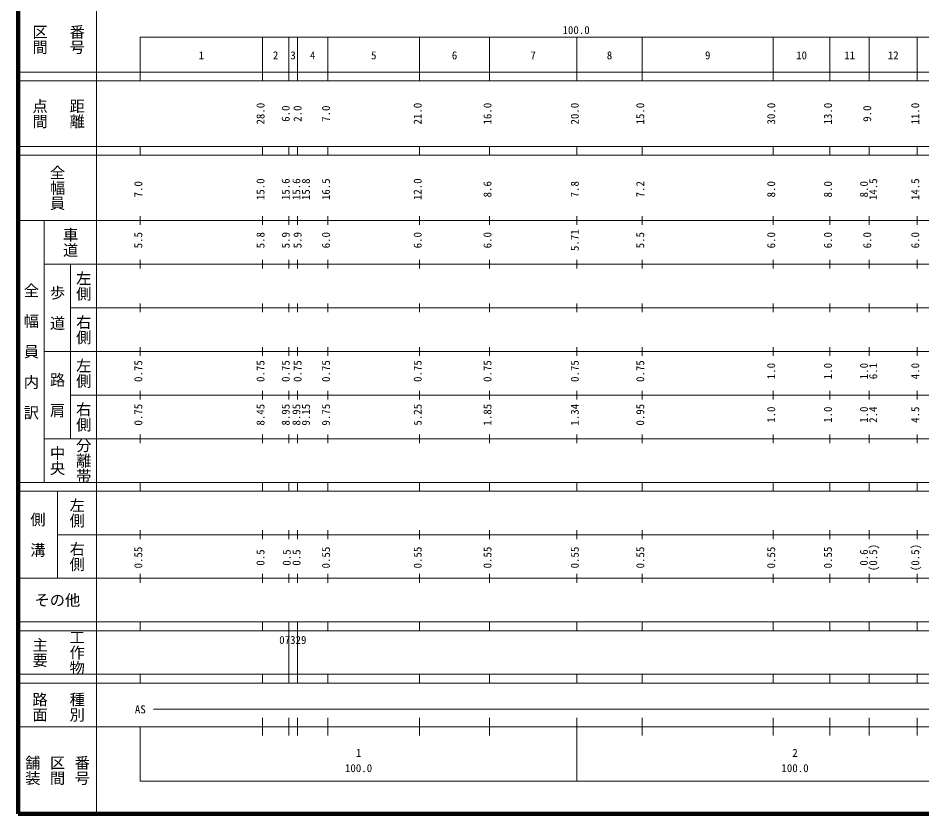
# Model space of a CAD drawing. Units: millimetres on the paper, enlarged 1000 times. Extents: x 40000 to 680000, y 20000 to 380000.
# Drawn here: x 40000 to 247074, y 20000 to 202409 of the extents above; entities that cross this region are included whole.
import ezdxf
from ezdxf.enums import TextEntityAlignment as Align

# ---------------------------------------------------------------- set-up
doc = ezdxf.new("R2010")
doc.units = ezdxf.units.MM
doc.header["$LTSCALE"] = 1000
doc.layers.add('M-TTL', color=2, linetype='Continuous', lineweight=140)
doc.layers.add('M-TTL-BAND', color=7, linetype='Continuous', lineweight=13)
doc.styles.add('@ＭＳ ゴシック', font='')
doc.styles.add('ＭＳ ゴシック', font='')
doc.styles.get('@ＭＳ ゴシック').set_extended_font_data('@MS Gothic')
doc.styles.get('ＭＳ ゴシック').set_extended_font_data('MS Gothic')

msp = doc.modelspace()

# ---------------------------------------------------------------- linework, layer by layer
at = {"layer": 'M-TTL'}
for p, q in [((40000, 380000), (40000, 20000)), ((40000, 20000), (680000, 20000))]:
    msp.add_line(p, q, dxfattribs=at)
at = {"layer": 'M-TTL-BAND'}
for p, q in [((58000, 370000), (58000, 20000)), ((68000, 198000), (579000, 198000)), ((68000, 198000), (68000, 188000)), ((96000, 188000), (96000, 198000)), ((102000, 188000), (102000, 198000)), ((104000, 188000), (104000, 198000)), ((111000, 188000), (111000, 198000)), ((132000, 188000), (132000, 198000)), ((148000, 188000), (148000, 198000)), ((168000, 188000), (168000, 198000)), ((183000, 188000), (183000, 198000)), ((213000, 188000), (213000, 198000)), ((226000, 188000), (226000, 198000)), ((235000, 188000), (235000, 198000)), ((246000, 188000), (246000, 198000)), ((40000, 190000), (579000, 190000)), ((40000, 188000), (579000, 188000)), ((40000, 173000), (579000, 173000)), ((68000, 171000), (68000, 173000)), ((96000, 171000), (96000, 173000)), ((102000, 171000), (102000, 173000)), ((104000, 171000), (104000, 173000)), ((111000, 171000), (111000, 173000)), ((132000, 171000), (132000, 173000)), ((148000, 171000), (148000, 173000)), ((168000, 171000), (168000, 173000)), ((183000, 171000), (183000, 173000)), ((213000, 171000), (213000, 173000)), ((226000, 171000), (226000, 173000)), ((235000, 171000), (235000, 173000)), ((246000, 171000), (246000, 173000)), ((40000, 171000), (579000, 171000)), ((40000, 156000), (579000, 156000)), ((46000, 96000), (46000, 156000)), ((68000, 155000), (68000, 157000)), ((96000, 155000), (96000, 157000)), ((102000, 155000), (102000, 157000)), ((104000, 155000), (104000, 157000)), ((111000, 155000), (111000, 157000)), ((132000, 155000), (132000, 157000)), ((148000, 155000), (148000, 157000)), ((168000, 155000), (168000, 157000)), ((183000, 155000), (183000, 157000)), ((213000, 155000), (213000, 157000)), ((226000, 155000), (226000, 157000)), ((235000, 155000), (235000, 157000)), ((246000, 155000), (246000, 157000)), ((46000, 146000), (579000, 146000)), ((52000, 146000), (52000, 106000)), ((68000, 145000), (68000, 147000)), ((96000, 145000), (96000, 147000)), ((102000, 145000), (102000, 147000)), ((104000, 145000), (104000, 147000)), ((111000, 145000), (111000, 147000)), ((132000, 145000), (132000, 147000)), ((148000, 145000), (148000, 147000)), ((168000, 145000), (168000, 147000)), ((183000, 145000), (183000, 147000)), ((213000, 145000), (213000, 147000)), ((226000, 145000), (226000, 147000)), ((235000, 145000), (235000, 147000)), ((246000, 145000), (246000, 147000)), ((68000, 135000), (68000, 137000)), ((96000, 135000), (96000, 137000)), ((102000, 135000), (102000, 137000)), ((104000, 135000), (104000, 137000)), ((111000, 135000), (111000, 137000)), ((132000, 135000), (132000, 137000)), ((148000, 135000), (148000, 137000)), ((168000, 135000), (168000, 137000)), ((183000, 135000), (183000, 137000)), ((213000, 135000), (213000, 137000)), ((226000, 135000), (226000, 137000)), ((235000, 135000), (235000, 137000)), ((246000, 135000), (246000, 137000)), ((52000, 136000), (579000, 136000)), ((68000, 125000), (68000, 127000)), ((96000, 125000), (96000, 127000)), ((102000, 125000), (102000, 127000)), ((104000, 125000), (104000, 127000)), ((111000, 125000), (111000, 127000)), ((132000, 125000), (132000, 127000)), ((148000, 125000), (148000, 127000)), ((168000, 125000), (168000, 127000)), ((183000, 125000), (183000, 127000)), ((213000, 125000), (213000, 127000)), ((226000, 125000), (226000, 127000)), ((235000, 125000), (235000, 127000)), ((246000, 125000), (246000, 127000)), ((46000, 126000), (579000, 126000)), ((52000, 116000), (579000, 116000)), ((68000, 115000), (68000, 117000)), ((96000, 115000), (96000, 117000)), ((102000, 115000), (102000, 117000)), ((104000, 115000), (104000, 117000)), ((111000, 115000), (111000, 117000)), ((132000, 115000), (132000, 117000)), ((148000, 115000), (148000, 117000)), ((168000, 115000), (168000, 117000)), ((183000, 115000), (183000, 117000)), ((213000, 115000), (213000, 117000)), ((226000, 115000), (226000, 117000)), ((235000, 115000), (235000, 117000)), ((246000, 115000), (246000, 117000)), ((46000, 106000), (579000, 106000)), ((68000, 105000), (68000, 107000)), ((96000, 105000), (96000, 107000)), ((102000, 105000), (102000, 107000)), ((104000, 105000), (104000, 107000)), ((111000, 105000), (111000, 107000)), ((132000, 105000), (132000, 107000)), ((148000, 105000), (148000, 107000)), ((168000, 105000), (168000, 107000)), ((183000, 105000), (183000, 107000)), ((213000, 105000), (213000, 107000)), ((226000, 105000), (226000, 107000)), ((235000, 105000), (235000, 107000)), ((246000, 105000), (246000, 107000)), ((40000, 96000), (579000, 96000)), ((68000, 94000), (68000, 96000)), ((96000, 94000), (96000, 96000)), ((102000, 94000), (102000, 96000)), ((104000, 94000), (104000, 96000)), ((111000, 94000), (111000, 96000)), ((132000, 94000), (132000, 96000)), ((148000, 94000), (148000, 96000)), ((168000, 94000), (168000, 96000)), ((183000, 94000), (183000, 96000)), ((213000, 94000), (213000, 96000)), ((226000, 94000), (226000, 96000)), ((235000, 94000), (235000, 96000)), ((246000, 94000), (246000, 96000)), ((40000, 94000), (579000, 94000)), ((49000, 94000), (49000, 74000)), ((68000, 83000), (68000, 85000)), ((96000, 83000), (96000, 85000)), ((102000, 83000), (102000, 85000)), ((104000, 83000), (104000, 85000)), ((111000, 83000), (111000, 85000)), ((132000, 83000), (132000, 85000)), ((148000, 83000), (148000, 85000)), ((168000, 83000), (168000, 85000)), ((183000, 83000), (183000, 85000)), ((213000, 83000), (213000, 85000)), ((226000, 83000), (226000, 85000)), ((235000, 83000), (235000, 85000)), ((246000, 83000), (246000, 85000)), ((49000, 84000), (579000, 84000)), ((68000, 73000), (68000, 75000)), ((96000, 73000), (96000, 75000)), ((102000, 73000), (102000, 75000)), ((104000, 73000), (104000, 75000)), ((111000, 73000), (111000, 75000)), ((132000, 73000), (132000, 75000)), ((148000, 73000), (148000, 75000)), ((168000, 73000), (168000, 75000)), ((183000, 73000), (183000, 75000)), ((213000, 73000), (213000, 75000)), ((226000, 73000), (226000, 75000)), ((235000, 73000), (235000, 75000)), ((246000, 73000), (246000, 75000)), ((40000, 74000), (579000, 74000)), ((40000, 64000), (579000, 64000)), ((68000, 62000), (68000, 64000)), ((96000, 62000), (96000, 64000)), ((102000, 62000), (102000, 64000)), ((104000, 62000), (104000, 64000)), ((111000, 62000), (111000, 64000)), ((132000, 62000), (132000, 64000)), ((148000, 62000), (148000, 64000)), ((168000, 62000), (168000, 64000)), ((183000, 62000), (183000, 64000)), ((213000, 62000), (213000, 64000)), ((226000, 62000), (226000, 64000)), ((235000, 62000), (235000, 64000)), ((246000, 62000), (246000, 64000)), ((40000, 62000), (579000, 62000)), ((102000, 52000), (102000, 62000)), ((104000, 52000), (104000, 62000)), ((40000, 52000), (579000, 52000)), ((68000, 50000), (68000, 52000)), ((96000, 50000), (96000, 52000)), ((102000, 50000), (102000, 52000)), ((104000, 50000), (104000, 52000)), ((111000, 50000), (111000, 52000)), ((132000, 50000), (132000, 52000)), ((148000, 50000), (148000, 52000)), ((168000, 50000), (168000, 52000)), ((183000, 50000), (183000, 52000)), ((213000, 50000), (213000, 52000)), ((226000, 50000), (226000, 52000)), ((235000, 50000), (235000, 52000)), ((246000, 50000), (246000, 52000)), ((40000, 50000), (579000, 50000)), ((71000, 44000), (561000, 44000)), ((96000, 38000), (96000, 42000)), ((102000, 38000), (102000, 42000)), ((104000, 38000), (104000, 42000)), ((111000, 38000), (111000, 42000)), ((132000, 38000), (132000, 42000)), ((148000, 38000), (148000, 42000)), ((168000, 27500), (168000, 42000)), ((183000, 38000), (183000, 42000)), ((213000, 38000), (213000, 42000)), ((226000, 38000), (226000, 42000)), ((235000, 38000), (235000, 42000)), ((246000, 38000), (246000, 42000)), ((40000, 40000), (579000, 40000)), ((68000, 40000), (68000, 27500)), ((68000, 27500), (579000, 27500))]:
    msp.add_line(p, q, dxfattribs=at)

# ---------------------------------------------------------------- texts
at = {"layer": 'M-TTL-BAND', "style": '@ＭＳ ゴシック'}
for s, p in [('区間', (45000, 197500)), ('番号', (53500, 197500)), ('点間', (45000, 180500)), ('距離', (53500, 180500)), ('全幅員', (49000, 163500)), ('車道', (52000, 151000)), ('左側', (55000, 141000)), ('全\u3000幅\u3000員\u3000内\u3000訳', (43000, 126000)), ('歩\u3000道', (49000, 136000)), ('右側', (55000, 131000)), ('左側', (55000, 121000)), ('路\u3000肩', (49000, 116000)), ('右側', (55000, 111000)), ('分離帯', (55000, 101000)), ('中央', (49000, 101000)), ('左側', (53500, 89000)), ('側\u3000溝', (44500, 84000)), ('右側', (53500, 79000)), ('主要', (45000, 57000)), ('工作物', (53500, 57000)), ('路面', (45000, 44500)), ('種別', (53500, 44500)), ('舗装', (43333, 30000)), ('区間', (49000, 30000)), ('番号', (54667, 30000))]:
    msp.add_text(s, height=2566, rotation=270, dxfattribs=at).set_placement(p, align=Align.MIDDLE_CENTER)
at = {"layer": 'M-TTL-BAND', "style": 'ＭＳ ゴシック'}
for s, p in [('100.0', (167844, 198195)), ('1', (82000, 192405)), ('2', (99000, 192405)), ('3', (103000, 192405)), ('4', (107500, 192405)), ('5', (121500, 192405)), ('6', (140000, 192405)), ('7', (158000, 192405)), ('8', (175500, 192405)), ('9', (198000, 192405)), ('10', (219500, 192405)), ('11', (230500, 192405)), ('12', (240500, 192405)), ('07329', (102947, 58405)), ('AS', (68000, 42500)), ('1', (118000, 32523)), ('2', (218000, 32523)), ('100.0', (118000, 29033)), ('100.0', (218000, 29033))]:
    msp.add_text(s, height=1833, dxfattribs=at).set_placement(p, align=Align.BOTTOM_CENTER)
for s, p in [('28.0', (97000, 180500)), ('6.0', (102771, 180500)), ('2.0', (105491, 180500)), ('7.0', (112000, 180500)), ('21.0', (133000, 180500)), ('16.0', (149000, 180500)), ('20.0', (169000, 180500)), ('15.0', (184000, 180500)), ('30.0', (214000, 180500)), ('13.0', (227000, 180500)), ('9.0', (236000, 180500)), ('11.0', (247000, 180500)), ('7.0', (69000, 163174)), ('15.0', (97000, 163174)), ('15.6', (102771, 163174)), ('15.6', (105223, 163174)), ('15.8', (107397, 163174)), ('16.5', (112000, 163174)), ('12.0', (133000, 163174)), ('8.6', (149000, 163174)), ('7.8', (169000, 163174)), ('7.2', (184000, 163174)), ('8.0', (214000, 163174)), ('8.0', (227000, 163174)), ('8.0', (235266, 163174)), ('14.5', (237370, 163174)), ('14.5', (247000, 163174)), ('5.8', (97000, 151500)), ('6.0', (112000, 151500)), ('6.0', (133000, 151500)), ('6.0', (149000, 151500)), ('5.71', (169000, 151500)), ('6.0', (214000, 151500)), ('6.0', (227000, 151500)), ('6.0', (236000, 151500)), ('6.0', (247000, 151500)), ('5.5', (69000, 151500)), ('5.9', (102771, 151500)), ('5.9', (105491, 151500)), ('5.5', (184000, 151500)), ('0.75', (69000, 121500)), ('0.75', (97000, 121500)), ('0.75', (102771, 121500)), ('0.75', (105491, 121500)), ('0.75', (112000, 121500)), ('0.75', (133000, 121500)), ('0.75', (149000, 121500)), ('0.75', (169000, 121500)), ('0.75', (184000, 121500)), ('1.0', (214000, 121500)), ('1.0', (227000, 121500)), ('1.0', (235250, 121500)), ('6.1', (237370, 121500)), ('4.0', (247000, 121500)), ('1.34', (169000, 111500)), ('0.75', (69000, 111500)), ('8.45', (97000, 111500)), ('8.95', (102771, 111500)), ('8.95', (105223, 111500)), ('9.15', (107397, 111500)), ('9.75', (112000, 111500)), ('5.25', (133000, 111500)), ('1.85', (149000, 111500)), ('0.95', (184000, 111500)), ('1.0', (214000, 111500)), ('1.0', (227000, 111500)), ('1.0', (235250, 111500)), ('2.4', (237370, 111500)), ('4.5', (247000, 111500)), ('0.55', (69000, 78764)), ('0.55', (112000, 78764)), ('0.55', (133000, 78764)), ('0.55', (149000, 78764)), ('0.55', (169000, 78764)), ('0.55', (184000, 78764)), ('0.55', (214000, 78764)), ('0.55', (227000, 78764)), ('(0.5)', (237370, 78764)), ('(0.5)', (247000, 78764)), ('0.5', (97000, 78764)), ('0.5', (103000, 78764)), ('0.5', (105250, 78764)), ('0.6', (235250, 78764))]:
    msp.add_text(s, height=1833, rotation=90, dxfattribs=at).set_placement(p, align=Align.BOTTOM_CENTER)
msp.add_text('その他', height=2566, dxfattribs=at).set_placement((49000, 69000), align=Align.MIDDLE_CENTER)

doc.saveas('drawing.dxf')
